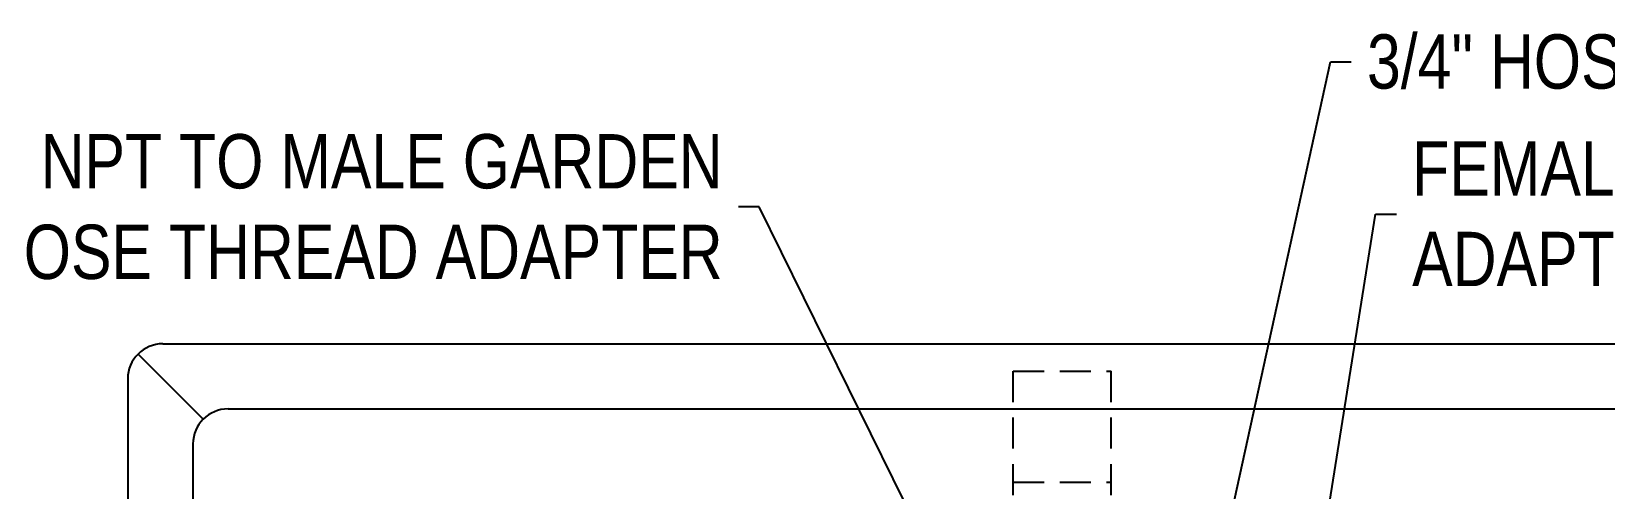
# Model space of a CAD drawing. Header units: inches. Extents: x 1743 to 1787.7, y 1504.4 to 1539.
# Drawn here: x 1752.92 to 1764.98, y 1526.54 to 1530.05 of the extents above; entities that cross this region are included whole.
import ezdxf

# ---------------------------------------------------------------- set-up
doc = ezdxf.new("R2010")
doc.units = ezdxf.units.IN
doc.header["$LTSCALE"] = 1.5
doc.header["$MEASUREMENT"] = 0
doc.linetypes.add('HIDDEN2', pattern=[4.7625, 3.175, -1.5875])
doc.layers.add('Enclosure', color=4, linetype='Continuous')
doc.layers.add('m-anno-text', color=72, linetype='Continuous')
doc.styles.get("Standard").update_dxf_attribs({"font": 'arial.ttf'})
doc.styles.add('VBFA', font='arial.ttf', dxfattribs={"width": 0.8, "height": 0.4168})
doc.dimstyles.get("Standard").update_dxf_attribs({"dimtxt": 0.18, "dimasz": 0.18, "dimexe": 0.18, "dimexo": 0.0625, "dimgap": 0.09, "dimtad": 0, "dimtih": 1, "dimtoh": 1, "dimdec": 4, "dimzin": 3, "dimdsep": 46, "dimlunit": 4, "dimtxsty": 'Standard', "dimcen": 0.09, "dimadec": 0, "dimazin": 0, "dimtfac": 1, "dimtdec": 4, "dimtofl": 0, "dimtmove": 0, "dimatfit": 3, "dimfxl": 1, "dimtolj": 1, "dimtzin": 0, "dimarcsym": 0})

msp = doc.modelspace()

# ---------------------------------------------------------------- linework, layer by layer
at = {"layer": 'Enclosure'}
for p, q in [((1753.93128, 1527.65069), (1767.71642, 1527.65069)), ((1754.24137, 1527.07203), (1753.74137, 1527.57203)), ((1753.66271, 1527.38212), (1753.66271, 1513.59698)), ((1754.43128, 1527.15069), (1767.21642, 1527.15069)), ((1754.16271, 1526.88212), (1754.16271, 1514.09698))]:
    msp.add_line(p, q, dxfattribs=at)
at = {"layer": 'Enclosure', "color": 230, "linetype": 'HIDDEN2', "ltscale": 0.05}
for p, q in [((1760.44885, 1526.48955), (1760.44885, 1527.43955)), ((1760.44885, 1527.43955), (1761.19885, 1527.43955)), ((1761.19885, 1526.48955), (1761.19885, 1527.43955)), ((1760.44885, 1526.58955), (1761.19885, 1526.58955))]:
    msp.add_line(p, q, dxfattribs=at)
at = {"layer": 'Enclosure'}
for centre in [(1753.93128, 1527.38212), (1754.43128, 1526.88212)]:
    msp.add_arc(centre, 0.26857, 90, 180, dxfattribs=at)

# ---------------------------------------------------------------- texts
at = {"layer": 'm-anno-text', "char_height": 0.4168, "style": 'VBFA'}
for s, insert, width, attachment_point in [('\\A1;3/4" HOSE THREAD VACUUM BREAKER', (1763.16031, 1529.81462), 11.8114165, 4), ('\\A1;1/2" MALE NPT TO MALE GARDEN HOSE THREAD ADAPTER', (1758.22239, 1528.70119), 8.0256834, 6), ('\\A1;FEMALE GARDEN HOSE THREAD ADAPTER TO 1/2" FEMALE NPT', (1763.50657, 1528.64611), 7.6240757, 4)]:
    msp.add_mtext(s, dxfattribs=dict(at, insert=insert, width=width, attachment_point=attachment_point))

# ---------------------------------------------------------------- leaders
at = {"layer": 'm-anno-text'}
for points in [[(1761.64434, 1524.17072), (1762.88031, 1529.81462), (1763.04031, 1529.81462)], [(1760.75593, 1524.12349), (1758.50239, 1528.70119), (1758.34239, 1528.70119)], [(1762.50593, 1524.12349), (1763.22657, 1528.64611), (1763.38657, 1528.64611)]]:
    msp.add_leader(points, dimstyle='Standard', override={"dimscale": 1.95}, dxfattribs=at)

doc.saveas('drawing.dxf')
